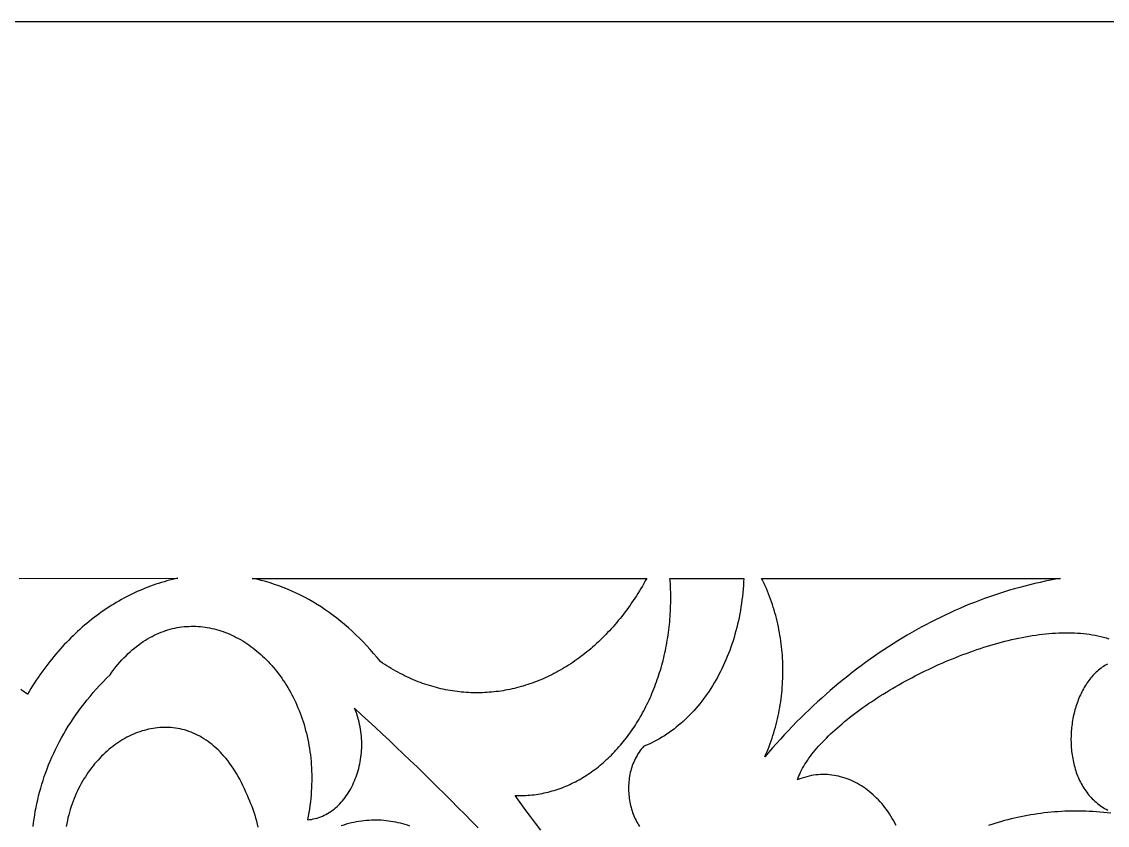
# Model space of a CAD drawing. Extents: x -4950 to -2150, y -1354 to 1346.
# Drawn here: x -3401.8 to -3060.5, y 1093 to 1345.6 of the extents above; entities that cross this region are included whole.
import ezdxf

# ---------------------------------------------------------------- set-up
doc = ezdxf.new("R2010")
doc.units = 0
doc.layers.add('LAYER_1', color=18, linetype='CONTINUOUS')

msp = doc.modelspace()

# ---------------------------------------------------------------- linework, layer by layer
at = {"layer": 'LAYER_1'}
for points in [[(-4949.84, -1354.38), (-2149.84, -1354.38), (-2149.84, 1345.62), (-4949.84, 1345.62)], [(-3205.3, 1170.61), (-3205.75, 1169.79), (-3206.2, 1168.99), (-3206.66, 1168.19), (-3207.13, 1167.41), (-3207.6, 1166.63), (-3208.08, 1165.86), (-3208.56, 1165.1), (-3209.05, 1164.35), (-3209.54, 1163.61), (-3210.04, 1162.87), (-3210.54, 1162.15), (-3211.05, 1161.43), (-3211.57, 1160.72), (-3212.09, 1160.03), (-3212.62, 1159.34), (-3213.15, 1158.66), (-3213.69, 1157.98), (-3214.23, 1157.32), (-3214.77, 1156.67), (-3215.32, 1156.02), (-3215.88, 1155.39), (-3216.44, 1154.76), (-3217.01, 1154.15), (-3217.58, 1153.54), (-3218.15, 1152.94), (-3218.73, 1152.35), (-3219.31, 1151.77), (-3219.9, 1151.2), (-3220.49, 1150.64), (-3221.09, 1150.09), (-3221.69, 1149.54), (-3222.3, 1149.01), (-3222.9, 1148.48), (-3223.52, 1147.97), (-3224.13, 1147.46), (-3224.75, 1146.97), (-3225.38, 1146.48), (-3226.01, 1146), (-3226.64, 1145.53), (-3227.27, 1145.08), (-3227.91, 1144.63), (-3228.55, 1144.19), (-3229.2, 1143.76), (-3229.84, 1143.34), (-3230.5, 1142.93), (-3231.15, 1142.53), (-3231.81, 1142.13), (-3232.47, 1141.75), (-3233.13, 1141.38), (-3233.8, 1141.02), (-3234.47, 1140.67), (-3235.14, 1140.32), (-3235.81, 1139.99), (-3236.49, 1139.67), (-3237.17, 1139.35), (-3237.85, 1139.05), (-3238.54, 1138.75), (-3239.22, 1138.47), (-3239.91, 1138.2), (-3240.6, 1137.93), (-3241.3, 1137.68), (-3241.99, 1137.43), (-3242.69, 1137.2), (-3243.39, 1136.98), (-3244.09, 1136.76), (-3244.79, 1136.56), (-3245.5, 1136.36), (-3246.2, 1136.18), (-3246.91, 1136.01), (-3247.62, 1135.84), (-3248.33, 1135.69), (-3249.04, 1135.54), (-3249.76, 1135.41), (-3250.47, 1135.29), (-3251.19, 1135.18), (-3251.91, 1135.07), (-3252.62, 1134.98), (-3253.34, 1134.9), (-3254.06, 1134.83), (-3254.78, 1134.77), (-3255.5, 1134.72), (-3256.23, 1134.68), (-3256.95, 1134.65), (-3257.67, 1134.63), (-3258.4, 1134.62), (-3259.12, 1134.62), (-3259.85, 1134.63), (-3260.57, 1134.65), (-3261.3, 1134.69), (-3262.02, 1134.73), (-3262.75, 1134.78), (-3263.47, 1134.85), (-3264.2, 1134.92), (-3264.92, 1135.01), (-3265.65, 1135.11), (-3266.37, 1135.21), (-3267.1, 1135.33), (-3267.82, 1135.46), (-3268.54, 1135.6), (-3269.27, 1135.75), (-3269.99, 1135.91), (-3270.71, 1136.08), (-3271.43, 1136.27), (-3272.15, 1136.46), (-3272.87, 1136.67), (-3273.59, 1136.88), (-3274.31, 1137.11), (-3275.03, 1137.35), (-3275.74, 1137.59), (-3276.46, 1137.85), (-3277.17, 1138.12), (-3277.88, 1138.41), (-3278.59, 1138.7), (-3279.3, 1139), (-3280.01, 1139.32), (-3280.71, 1139.64), (-3281.42, 1139.98), (-3282.12, 1140.33), (-3282.82, 1140.69), (-3283.52, 1141.06), (-3284.21, 1141.44), (-3284.91, 1141.83), (-3285.6, 1142.24), (-3286.29, 1142.65), (-3286.98, 1143.08), (-3287.67, 1143.52), (-3288.35, 1143.97), (-3289.03, 1144.43), (-3290.08, 1145.73), (-3291.15, 1146.99), (-3292.23, 1148.23), (-3293.33, 1149.44), (-3294.44, 1150.62), (-3295.58, 1151.77), (-3296.72, 1152.89), (-3297.88, 1153.98), (-3299.06, 1155.04), (-3300.25, 1156.07), (-3301.45, 1157.07), (-3302.67, 1158.04), (-3303.9, 1158.97), (-3305.14, 1159.88), (-3306.4, 1160.76), (-3307.67, 1161.6), (-3308.94, 1162.41), (-3310.24, 1163.19), (-3311.54, 1163.93), (-3312.85, 1164.65), (-3314.17, 1165.33), (-3315.5, 1165.98), (-3316.85, 1166.59), (-3318.2, 1167.18), (-3319.56, 1167.73), (-3320.93, 1168.24), (-3322.3, 1168.72), (-3323.69, 1169.17), (-3325.08, 1169.58), (-3326.48, 1169.96), (-3327.88, 1170.31), (-3329.29, 1170.61)], [(-3075.18, 1170.61), (-3076.81, 1170.32), (-3078.42, 1170.02), (-3080.04, 1169.69), (-3081.65, 1169.34), (-3083.26, 1168.98), (-3084.86, 1168.59), (-3086.46, 1168.19), (-3088.06, 1167.76), (-3089.65, 1167.32), (-3091.24, 1166.85), (-3092.82, 1166.37), (-3094.4, 1165.86), (-3095.98, 1165.34), (-3097.55, 1164.8), (-3099.11, 1164.24), (-3100.67, 1163.66), (-3102.23, 1163.06), (-3103.78, 1162.44), (-3105.33, 1161.81), (-3106.87, 1161.15), (-3108.41, 1160.47), (-3109.94, 1159.78), (-3111.47, 1159.07), (-3112.99, 1158.34), (-3114.5, 1157.59), (-3116.01, 1156.82), (-3117.52, 1156.03), (-3119.01, 1155.23), (-3120.51, 1154.41), (-3121.99, 1153.56), (-3123.47, 1152.7), (-3124.95, 1151.83), (-3126.41, 1150.93), (-3127.87, 1150.02), (-3129.33, 1149.08), (-3130.78, 1148.13), (-3132.22, 1147.17), (-3133.65, 1146.18), (-3135.08, 1145.18), (-3136.5, 1144.15), (-3137.91, 1143.12), (-3139.32, 1142.06), (-3140.71, 1140.98), (-3142.11, 1139.89), (-3143.49, 1138.78), (-3144.86, 1137.66), (-3146.23, 1136.51), (-3147.59, 1135.35), (-3148.94, 1134.17), (-3150.29, 1132.98), (-3151.62, 1131.77), (-3152.95, 1130.54), (-3154.27, 1129.29), (-3155.58, 1128.03), (-3156.89, 1126.75), (-3158.18, 1125.45), (-3159.46, 1124.13), (-3160.74, 1122.8), (-3162.01, 1121.46), (-3163.27, 1120.09), (-3164.52, 1118.71), (-3165.75, 1117.32), (-3166.99, 1115.9), (-3168.21, 1114.47), (-3167.84, 1115.29), (-3167.48, 1116.12), (-3167.14, 1116.95), (-3166.81, 1117.79), (-3166.49, 1118.64), (-3166.18, 1119.49), (-3165.89, 1120.34), (-3165.61, 1121.2), (-3165.34, 1122.07), (-3165.08, 1122.93), (-3164.83, 1123.81), (-3164.6, 1124.69), (-3164.38, 1125.57), (-3164.17, 1126.45), (-3163.97, 1127.34), (-3163.79, 1128.23), (-3163.62, 1129.13), (-3163.46, 1130.02), (-3163.31, 1130.92), (-3163.17, 1131.83), (-3163.05, 1132.73), (-3162.94, 1133.64), (-3162.84, 1134.55), (-3162.75, 1135.45), (-3162.68, 1136.37), (-3162.62, 1137.28), (-3162.57, 1138.19), (-3162.53, 1139.1), (-3162.5, 1140.02), (-3162.49, 1140.93), (-3162.49, 1141.85), (-3162.5, 1142.76), (-3162.52, 1143.67), (-3162.55, 1144.59), (-3162.6, 1145.5), (-3162.66, 1146.41), (-3162.73, 1147.32), (-3162.81, 1148.23), (-3162.91, 1149.13), (-3163.02, 1150.04), (-3163.13, 1150.94), (-3163.27, 1151.84), (-3163.41, 1152.74), (-3163.56, 1153.63), (-3163.73, 1154.53), (-3163.91, 1155.41), (-3164.1, 1156.3), (-3164.31, 1157.18), (-3164.52, 1158.06), (-3164.75, 1158.93), (-3164.99, 1159.8), (-3165.24, 1160.67), (-3165.5, 1161.53), (-3165.78, 1162.38), (-3166.06, 1163.23), (-3166.36, 1164.07), (-3166.67, 1164.91), (-3167, 1165.75), (-3167.33, 1166.57), (-3167.68, 1167.39), (-3168.04, 1168.21), (-3168.41, 1169.02), (-3168.79, 1169.82), (-3169.19, 1170.61)]]:
    msp.add_lwpolyline(points, close=True, dxfattribs=at)
for points in [[(-3402.58, 1170.61), (-3352.66, 1170.62), (-3353.53, 1170.43), (-3354.41, 1170.23), (-3355.28, 1170.01), (-3356.15, 1169.78), (-3357.02, 1169.54), (-3357.88, 1169.29), (-3358.74, 1169.02), (-3359.6, 1168.74), (-3360.45, 1168.45), (-3361.3, 1168.14), (-3362.15, 1167.82), (-3363, 1167.49), (-3363.84, 1167.14), (-3364.67, 1166.79), (-3365.51, 1166.42), (-3366.34, 1166.03), (-3367.17, 1165.64), (-3367.99, 1165.23), (-3368.81, 1164.81), (-3369.62, 1164.38), (-3370.43, 1163.93), (-3371.24, 1163.48), (-3372.04, 1163.01), (-3372.84, 1162.53), (-3373.63, 1162.04), (-3374.42, 1161.53), (-3375.2, 1161.01), (-3375.98, 1160.49), (-3376.75, 1159.95), (-3377.52, 1159.39), (-3378.28, 1158.83), (-3379.04, 1158.26), (-3379.79, 1157.67), (-3380.54, 1157.07), (-3381.28, 1156.46), (-3382.02, 1155.84), (-3382.75, 1155.21), (-3383.47, 1154.57), (-3384.19, 1153.91), (-3384.91, 1153.25), (-3385.61, 1152.57), (-3386.31, 1151.89), (-3387.01, 1151.19), (-3387.7, 1150.48), (-3388.38, 1149.76), (-3389.05, 1149.03), (-3389.72, 1148.29), (-3390.39, 1147.54), (-3391.04, 1146.78), (-3391.69, 1146.01), (-3392.33, 1145.23), (-3392.97, 1144.43), (-3393.59, 1143.63), (-3394.21, 1142.82), (-3394.83, 1142), (-3395.43, 1141.16), (-3396.03, 1140.32), (-3396.62, 1139.47), (-3397.2, 1138.61), (-3397.78, 1137.73), (-3398.34, 1136.85), (-3398.9, 1135.96), (-3399.45, 1135.06), (-3399.99, 1134.15), (-3400.49, 1134.55), (-3400.99, 1134.93), (-3401.5, 1135.28), (-3402.02, 1135.61)], [(-3238.59, 1091.44), (-3240.23, 1093.6), (-3241.86, 1095.77), (-3243.47, 1097.95), (-3245.08, 1100.14), (-3246.67, 1102.35), (-3246, 1102.33), (-3245.33, 1102.32), (-3244.67, 1102.32), (-3244, 1102.34), (-3243.34, 1102.37), (-3242.68, 1102.41), (-3242.02, 1102.46), (-3241.37, 1102.52), (-3240.72, 1102.59), (-3240.07, 1102.68), (-3239.42, 1102.77), (-3238.78, 1102.88), (-3238.14, 1103), (-3237.5, 1103.13), (-3236.86, 1103.27), (-3236.23, 1103.43), (-3235.6, 1103.59), (-3234.98, 1103.76), (-3234.35, 1103.95), (-3233.73, 1104.14), (-3233.12, 1104.35), (-3232.5, 1104.57), (-3231.89, 1104.79), (-3231.29, 1105.03), (-3230.69, 1105.28), (-3230.09, 1105.53), (-3229.49, 1105.8), (-3228.9, 1106.08), (-3228.31, 1106.37), (-3227.73, 1106.67), (-3227.14, 1106.97), (-3226.57, 1107.29), (-3225.99, 1107.62), (-3225.43, 1107.95), (-3224.86, 1108.3), (-3224.3, 1108.65), (-3223.74, 1109.02), (-3223.19, 1109.39), (-3222.64, 1109.77), (-3222.1, 1110.16), (-3221.56, 1110.56), (-3221.03, 1110.97), (-3220.5, 1111.39), (-3219.97, 1111.82), (-3219.45, 1112.25), (-3218.93, 1112.7), (-3218.42, 1113.15), (-3217.91, 1113.61), (-3217.41, 1114.08), (-3216.91, 1114.56), (-3216.42, 1115.04), (-3215.93, 1115.54), (-3215.45, 1116.04), (-3214.98, 1116.55), (-3214.5, 1117.07), (-3214.04, 1117.59), (-3213.58, 1118.13), (-3213.12, 1118.67), (-3212.67, 1119.21), (-3212.23, 1119.77), (-3211.79, 1120.33), (-3211.35, 1120.9), (-3210.93, 1121.48), (-3210.5, 1122.06), (-3210.09, 1122.66), (-3209.68, 1123.25), (-3209.27, 1123.86), (-3208.87, 1124.47), (-3208.48, 1125.09), (-3208.09, 1125.72), (-3207.71, 1126.35), (-3207.34, 1126.99), (-3206.97, 1127.63), (-3206.61, 1128.28), (-3206.25, 1128.94), (-3205.9, 1129.6), (-3205.56, 1130.27), (-3205.22, 1130.95), (-3204.89, 1131.63), (-3204.57, 1132.32), (-3204.25, 1133.01), (-3203.94, 1133.71), (-3203.64, 1134.42), (-3203.35, 1135.13), (-3203.06, 1135.84), (-3202.77, 1136.56), (-3202.5, 1137.29), (-3202.23, 1138.02), (-3201.97, 1138.76), (-3201.72, 1139.5), (-3201.47, 1140.24), (-3201.23, 1140.99), (-3201, 1141.75), (-3200.78, 1142.51), (-3200.56, 1143.28), (-3200.35, 1144.05), (-3200.15, 1144.82), (-3199.95, 1145.6), (-3199.77, 1146.38), (-3199.59, 1147.17), (-3199.42, 1147.96), (-3199.26, 1148.76), (-3199.1, 1149.56), (-3198.95, 1150.36), (-3198.82, 1151.17), (-3198.68, 1151.98), (-3198.56, 1152.79), (-3198.45, 1153.61), (-3198.34, 1154.43), (-3198.24, 1155.26), (-3198.16, 1156.09), (-3198.07, 1156.92), (-3198, 1157.75), (-3197.94, 1158.59), (-3197.88, 1159.43), (-3197.84, 1160.28), (-3197.8, 1161.12), (-3197.77, 1161.97), (-3197.75, 1162.83), (-3197.74, 1163.68), (-3197.74, 1164.54), (-3197.74, 1165.4), (-3197.76, 1166.26), (-3197.79, 1167.13), (-3197.82, 1167.99), (-3197.86, 1168.86), (-3197.92, 1169.74), (-3197.98, 1170.61), (-3174.81, 1170.61), (-3174.86, 1169.46), (-3174.92, 1168.32), (-3175.01, 1167.19), (-3175.11, 1166.06), (-3175.22, 1164.94), (-3175.35, 1163.82), (-3175.5, 1162.71), (-3175.67, 1161.61), (-3175.85, 1160.51), (-3176.04, 1159.42), (-3176.26, 1158.33), (-3176.48, 1157.26), (-3176.73, 1156.19), (-3176.99, 1155.13), (-3177.26, 1154.08), (-3177.55, 1153.04), (-3177.85, 1152), (-3178.17, 1150.98), (-3178.5, 1149.96), (-3178.85, 1148.95), (-3179.21, 1147.96), (-3179.59, 1146.97), (-3179.98, 1145.99), (-3180.38, 1145.03), (-3180.8, 1144.07), (-3181.23, 1143.13), (-3181.67, 1142.19), (-3182.13, 1141.27), (-3182.6, 1140.36), (-3183.08, 1139.46), (-3183.58, 1138.58), (-3184.09, 1137.71), (-3184.61, 1136.84), (-3185.15, 1136), (-3185.69, 1135.16), (-3186.25, 1134.34), (-3186.82, 1133.53), (-3187.4, 1132.74), (-3188, 1131.96), (-3188.6, 1131.2), (-3189.22, 1130.45), (-3189.85, 1129.71), (-3190.49, 1128.99), (-3191.14, 1128.29), (-3191.8, 1127.6), (-3192.47, 1126.92), (-3193.16, 1126.27), (-3193.85, 1125.63), (-3194.55, 1125), (-3195.27, 1124.4), (-3195.99, 1123.81), (-3196.72, 1123.23), (-3197.47, 1122.68), (-3198.22, 1122.14), (-3198.98, 1121.62), (-3199.75, 1121.12), (-3200.53, 1120.64), (-3201.32, 1120.18), (-3202.12, 1119.74), (-3202.93, 1119.31), (-3203.74, 1118.91), (-3204.56, 1118.52), (-3205.4, 1118.16), (-3206.24, 1117.81), (-3206.63, 1117.36), (-3207.01, 1116.9), (-3207.37, 1116.43), (-3207.71, 1115.94), (-3208.04, 1115.45), (-3208.34, 1114.95), (-3208.63, 1114.43), (-3208.9, 1113.91), (-3209.16, 1113.39), (-3209.4, 1112.85), (-3209.62, 1112.31), (-3209.82, 1111.76), (-3210.01, 1111.21), (-3210.18, 1110.65), (-3210.33, 1110.09), (-3210.47, 1109.52), (-3210.59, 1108.95), (-3210.69, 1108.37), (-3210.78, 1107.8), (-3210.86, 1107.22), (-3210.92, 1106.64), (-3210.96, 1106.05), (-3210.99, 1105.47), (-3211, 1104.89), (-3211, 1104.31), (-3210.99, 1103.72), (-3210.96, 1103.14), (-3210.91, 1102.57), (-3210.86, 1101.99), (-3210.78, 1101.42), (-3210.7, 1100.85), (-3210.6, 1100.28), (-3210.48, 1099.72), (-3210.36, 1099.16), (-3210.22, 1098.61), (-3210.06, 1098.07), (-3209.9, 1097.53), (-3209.72, 1097), (-3209.53, 1096.48), (-3209.33, 1095.96), (-3209.11, 1095.45), (-3208.88, 1094.96), (-3208.64, 1094.47), (-3208.39, 1093.99), (-3208.13, 1093.52), (-3207.85, 1093.06), (-3207.57, 1092.62)], [(-3398.18, 1092.59), (-3398.04, 1093.78), (-3397.88, 1094.98), (-3397.69, 1096.17), (-3397.49, 1097.38), (-3397.27, 1098.58), (-3397.02, 1099.79), (-3396.75, 1101), (-3396.46, 1102.21), (-3396.15, 1103.43), (-3395.81, 1104.64), (-3395.45, 1105.86), (-3395.07, 1107.08), (-3394.66, 1108.3), (-3394.23, 1109.52), (-3393.78, 1110.74), (-3393.3, 1111.96), (-3392.8, 1113.18), (-3392.27, 1114.4), (-3391.72, 1115.62), (-3391.14, 1116.84), (-3390.54, 1118.05), (-3389.91, 1119.26), (-3389.26, 1120.47), (-3388.58, 1121.68), (-3387.87, 1122.88), (-3387.14, 1124.08), (-3386.38, 1125.28), (-3385.59, 1126.47), (-3384.78, 1127.66), (-3383.94, 1128.84), (-3383.07, 1130.02), (-3382.18, 1131.19), (-3381.26, 1132.35), (-3380.3, 1133.51), (-3379.32, 1134.67), (-3378.32, 1135.81), (-3377.28, 1136.95), (-3376.21, 1138.08), (-3375.12, 1139.21), (-3373.99, 1140.32), (-3373.39, 1141.16), (-3372.78, 1141.97), (-3372.16, 1142.75), (-3371.54, 1143.51), (-3370.91, 1144.24), (-3370.27, 1144.95), (-3369.63, 1145.63), (-3368.98, 1146.29), (-3368.33, 1146.93), (-3367.66, 1147.54), (-3367, 1148.13), (-3366.33, 1148.69), (-3365.65, 1149.23), (-3364.97, 1149.75), (-3364.29, 1150.24), (-3363.6, 1150.72), (-3362.9, 1151.16), (-3362.2, 1151.59), (-3361.5, 1151.99), (-3360.8, 1152.37), (-3360.09, 1152.73), (-3359.38, 1153.06), (-3358.66, 1153.38), (-3357.95, 1153.67), (-3357.23, 1153.94), (-3356.51, 1154.19), (-3355.79, 1154.42), (-3355.06, 1154.62), (-3354.34, 1154.81), (-3353.61, 1154.97), (-3352.88, 1155.11), (-3352.15, 1155.24), (-3351.42, 1155.34), (-3350.69, 1155.42), (-3349.96, 1155.48), (-3349.23, 1155.52), (-3348.5, 1155.55), (-3347.77, 1155.55), (-3347.05, 1155.53), (-3346.32, 1155.5), (-3345.59, 1155.44), (-3344.87, 1155.37), (-3344.14, 1155.27), (-3343.42, 1155.16), (-3342.7, 1155.03), (-3341.99, 1154.88), (-3341.27, 1154.71), (-3340.56, 1154.53), (-3339.85, 1154.32), (-3339.15, 1154.1), (-3338.44, 1153.86), (-3337.75, 1153.6), (-3337.05, 1153.33), (-3336.36, 1153.04), (-3335.67, 1152.73), (-3334.99, 1152.41), (-3334.31, 1152.06), (-3333.64, 1151.71), (-3332.97, 1151.33), (-3332.31, 1150.94), (-3331.66, 1150.53), (-3331.01, 1150.11), (-3330.36, 1149.67), (-3329.72, 1149.22), (-3329.09, 1148.75), (-3328.47, 1148.26), (-3327.85, 1147.76), (-3327.24, 1147.24), (-3326.63, 1146.71), (-3326.04, 1146.17), (-3325.45, 1145.61), (-3324.87, 1145.03), (-3324.3, 1144.45), (-3323.73, 1143.84), (-3323.18, 1143.23), (-3322.63, 1142.6), (-3322.09, 1141.95), (-3321.57, 1141.3), (-3321.05, 1140.63), (-3320.54, 1139.94), (-3320.04, 1139.24), (-3319.55, 1138.54), (-3319.08, 1137.81), (-3318.61, 1137.08), (-3318.15, 1136.33), (-3317.71, 1135.57), (-3317.27, 1134.8), (-3316.85, 1134.02), (-3316.44, 1133.22), (-3316.04, 1132.42), (-3315.65, 1131.6), (-3315.28, 1130.77), (-3314.92, 1129.93), (-3314.57, 1129.08), (-3314.23, 1128.21), (-3313.91, 1127.34), (-3313.6, 1126.46), (-3313.31, 1125.56), (-3313.03, 1124.66), (-3312.76, 1123.74), (-3312.51, 1122.82), (-3312.27, 1121.89), (-3312.05, 1120.94), (-3311.84, 1119.99), (-3311.65, 1119.03), (-3311.47, 1118.06), (-3311.31, 1117.08), (-3311.16, 1116.09), (-3311.03, 1115.09), (-3310.92, 1114.08), (-3310.82, 1113.07), (-3310.74, 1112.04), (-3310.68, 1111.01), (-3310.63, 1109.97), (-3310.6, 1108.93), (-3310.59, 1107.87), (-3310.6, 1106.81), (-3310.63, 1105.74), (-3310.67, 1104.67), (-3310.73, 1103.59), (-3310.82, 1102.5), (-3310.92, 1101.4), (-3311.04, 1100.3), (-3311.17, 1099.19), (-3311.33, 1098.07), (-3311.51, 1096.95), (-3311.71, 1095.82), (-3311.93, 1094.69), (-3311.31, 1094.75), (-3310.7, 1094.84), (-3310.1, 1094.95), (-3309.5, 1095.09), (-3308.92, 1095.25), (-3308.34, 1095.44), (-3307.78, 1095.65), (-3307.22, 1095.88), (-3306.67, 1096.13), (-3306.13, 1096.4), (-3305.6, 1096.7), (-3305.09, 1097.01), (-3304.58, 1097.35), (-3304.08, 1097.7), (-3303.59, 1098.08), (-3303.12, 1098.47), (-3302.65, 1098.88), (-3302.2, 1099.31), (-3301.76, 1099.76), (-3301.33, 1100.22), (-3300.91, 1100.7), (-3300.5, 1101.2), (-3300.11, 1101.71), (-3299.73, 1102.23), (-3299.36, 1102.77), (-3299, 1103.32), (-3298.66, 1103.89), (-3298.33, 1104.47), (-3298.02, 1105.06), (-3297.72, 1105.67), (-3297.43, 1106.28), (-3297.16, 1106.91), (-3296.9, 1107.54), (-3296.65, 1108.19), (-3296.42, 1108.84), (-3296.21, 1109.51), (-3296.01, 1110.18), (-3295.83, 1110.86), (-3295.66, 1111.55), (-3295.51, 1112.24), (-3295.37, 1112.95), (-3295.25, 1113.65), (-3295.15, 1114.37), (-3295.06, 1115.08), (-3294.99, 1115.81), (-3294.94, 1116.53), (-3294.9, 1117.26), (-3294.89, 1118), (-3294.88, 1118.73), (-3294.9, 1119.47), (-3294.94, 1120.21), (-3294.99, 1120.95), (-3295.06, 1121.7), (-3295.16, 1122.44), (-3295.27, 1123.18), (-3295.4, 1123.92), (-3295.54, 1124.66), (-3295.71, 1125.4), (-3295.9, 1126.13), (-3296.11, 1126.87), (-3296.34, 1127.59), (-3296.58, 1128.32), (-3296.85, 1129.04), (-3297.14, 1129.76), (-3294.94, 1127.74), (-3292.74, 1125.72), (-3290.55, 1123.69), (-3288.37, 1121.65), (-3286.18, 1119.59), (-3284.01, 1117.53), (-3281.84, 1115.47), (-3279.67, 1113.39), (-3277.51, 1111.3), (-3275.35, 1109.2), (-3273.2, 1107.1), (-3271.05, 1104.99), (-3268.91, 1102.86), (-3266.78, 1100.73), (-3264.65, 1098.59), (-3262.52, 1096.44), (-3260.4, 1094.29), (-3258.29, 1092.12)], [(-3126.85, 1092.9), (-3127.25, 1093.66), (-3127.66, 1094.41), (-3128.09, 1095.14), (-3128.52, 1095.85), (-3128.98, 1096.55), (-3129.44, 1097.23), (-3129.92, 1097.9), (-3130.41, 1098.55), (-3130.91, 1099.18), (-3131.42, 1099.79), (-3131.95, 1100.39), (-3132.48, 1100.97), (-3133.03, 1101.53), (-3133.59, 1102.07), (-3134.15, 1102.59), (-3134.73, 1103.1), (-3135.32, 1103.58), (-3135.91, 1104.05), (-3136.51, 1104.49), (-3137.13, 1104.92), (-3137.75, 1105.33), (-3138.37, 1105.71), (-3139.01, 1106.08), (-3139.65, 1106.42), (-3140.3, 1106.75), (-3140.96, 1107.05), (-3141.62, 1107.33), (-3142.29, 1107.59), (-3142.96, 1107.82), (-3143.64, 1108.04), (-3144.33, 1108.23), (-3145.02, 1108.4), (-3145.71, 1108.55), (-3146.41, 1108.67), (-3147.11, 1108.77), (-3147.82, 1108.85), (-3148.52, 1108.9), (-3149.24, 1108.92), (-3149.95, 1108.93), (-3150.67, 1108.91), (-3151.39, 1108.86), (-3152.11, 1108.79), (-3152.83, 1108.69), (-3153.55, 1108.57), (-3154.27, 1108.42), (-3155, 1108.25), (-3155.72, 1108.04), (-3156.45, 1107.82), (-3157.17, 1107.56), (-3157.89, 1107.28), (-3157.69, 1107.87), (-3157.45, 1108.47), (-3157.2, 1109.07), (-3156.92, 1109.68), (-3156.62, 1110.29), (-3156.29, 1110.9), (-3155.94, 1111.52), (-3155.57, 1112.14), (-3155.17, 1112.76), (-3154.76, 1113.39), (-3154.32, 1114.02), (-3153.86, 1114.65), (-3153.38, 1115.29), (-3152.88, 1115.92), (-3152.35, 1116.56), (-3151.81, 1117.2), (-3151.25, 1117.84), (-3150.67, 1118.48), (-3150.07, 1119.13), (-3149.45, 1119.77), (-3148.82, 1120.41), (-3148.16, 1121.06), (-3147.49, 1121.7), (-3146.8, 1122.35), (-3146.1, 1122.99), (-3145.37, 1123.63), (-3144.64, 1124.27), (-3143.88, 1124.91), (-3143.11, 1125.55), (-3142.33, 1126.19), (-3141.53, 1126.83), (-3140.72, 1127.46), (-3139.89, 1128.09), (-3139.05, 1128.72), (-3138.19, 1129.35), (-3137.33, 1129.97), (-3136.45, 1130.59), (-3135.55, 1131.21), (-3134.65, 1131.82), (-3133.73, 1132.43), (-3132.81, 1133.04), (-3131.87, 1133.64), (-3130.92, 1134.24), (-3129.96, 1134.83), (-3128.99, 1135.42), (-3128.02, 1136), (-3127.03, 1136.57), (-3126.03, 1137.14), (-3125.03, 1137.71), (-3124.02, 1138.27), (-3123, 1138.82), (-3121.97, 1139.37), (-3120.94, 1139.91), (-3119.9, 1140.44), (-3118.85, 1140.96), (-3117.8, 1141.48), (-3116.74, 1141.99), (-3115.67, 1142.49), (-3114.6, 1142.99), (-3113.53, 1143.47), (-3112.45, 1143.95), (-3111.37, 1144.42), (-3110.28, 1144.88), (-3109.2, 1145.33), (-3108.1, 1145.77), (-3107.01, 1146.2), (-3105.92, 1146.62), (-3104.82, 1147.03), (-3103.72, 1147.43), (-3102.62, 1147.82), (-3101.52, 1148.2), (-3100.42, 1148.57), (-3099.31, 1148.92), (-3098.21, 1149.27), (-3097.11, 1149.6), (-3096.01, 1149.92), (-3094.92, 1150.23), (-3093.82, 1150.53), (-3092.73, 1150.81), (-3091.63, 1151.08), (-3090.54, 1151.34), (-3089.46, 1151.59), (-3088.38, 1151.82), (-3087.3, 1152.04), (-3086.22, 1152.24), (-3085.15, 1152.43), (-3084.09, 1152.6), (-3083.03, 1152.77), (-3081.97, 1152.91), (-3080.92, 1153.04), (-3079.88, 1153.16), (-3078.85, 1153.26), (-3077.82, 1153.34), (-3076.8, 1153.41), (-3075.78, 1153.46), (-3074.78, 1153.5), (-3073.78, 1153.51), (-3072.79, 1153.52), (-3071.81, 1153.5), (-3070.84, 1153.47), (-3069.88, 1153.42), (-3068.93, 1153.35), (-3067.99, 1153.26), (-3067.06, 1153.16), (-3066.14, 1153.04), (-3065.23, 1152.89), (-3064.34, 1152.73), (-3063.46, 1152.55), (-3062.58, 1152.36), (-3061.73, 1152.14), (-3060.88, 1151.9), (-3060.05, 1151.64)], [(-3060.45, 1143.67), (-3060.87, 1143.44), (-3061.28, 1143.2), (-3061.69, 1142.94), (-3062.09, 1142.67), (-3062.48, 1142.38), (-3062.87, 1142.09), (-3063.25, 1141.78), (-3063.62, 1141.46), (-3063.98, 1141.13), (-3064.34, 1140.78), (-3064.69, 1140.43), (-3065.03, 1140.06), (-3065.36, 1139.68), (-3065.69, 1139.3), (-3066.01, 1138.9), (-3066.32, 1138.49), (-3066.62, 1138.07), (-3066.91, 1137.65), (-3067.2, 1137.21), (-3067.48, 1136.77), (-3067.75, 1136.32), (-3068.01, 1135.86), (-3068.27, 1135.39), (-3068.51, 1134.92), (-3068.75, 1134.43), (-3068.98, 1133.94), (-3069.21, 1133.45), (-3069.42, 1132.94), (-3069.62, 1132.43), (-3069.82, 1131.92), (-3070.01, 1131.4), (-3070.19, 1130.87), (-3070.36, 1130.34), (-3070.52, 1129.8), (-3070.68, 1129.26), (-3070.82, 1128.72), (-3070.96, 1128.17), (-3071.09, 1127.62), (-3071.21, 1127.06), (-3071.32, 1126.5), (-3071.42, 1125.94), (-3071.51, 1125.37), (-3071.59, 1124.81), (-3071.67, 1124.24), (-3071.73, 1123.66), (-3071.79, 1123.09), (-3071.83, 1122.52), (-3071.87, 1121.94), (-3071.9, 1121.37), (-3071.92, 1120.79), (-3071.93, 1120.21), (-3071.93, 1119.64), (-3071.92, 1119.06), (-3071.9, 1118.49), (-3071.87, 1117.91), (-3071.83, 1117.34), (-3071.78, 1116.77), (-3071.73, 1116.2), (-3071.66, 1115.63), (-3071.58, 1115.07), (-3071.49, 1114.5), (-3071.39, 1113.94), (-3071.29, 1113.39), (-3071.17, 1112.83), (-3071.04, 1112.28), (-3070.91, 1111.74), (-3070.76, 1111.2), (-3070.6, 1110.66), (-3070.43, 1110.13), (-3070.25, 1109.6), (-3070.06, 1109.08), (-3069.87, 1108.56), (-3069.66, 1108.05), (-3069.44, 1107.55), (-3069.2, 1107.05), (-3068.96, 1106.56), (-3068.71, 1106.08), (-3068.45, 1105.6), (-3068.18, 1105.13), (-3067.89, 1104.67), (-3067.6, 1104.22), (-3067.29, 1103.77), (-3066.97, 1103.34), (-3066.65, 1102.91), (-3066.31, 1102.49), (-3065.96, 1102.08), (-3065.6, 1101.68), (-3065.23, 1101.3), (-3064.84, 1100.92), (-3064.45, 1100.55), (-3064.04, 1100.19), (-3063.62, 1099.85), (-3063.2, 1099.51), (-3062.76, 1099.19), (-3062.3, 1098.88), (-3061.84, 1098.58), (-3061.37, 1098.29), (-3060.88, 1098.02), (-3060.38, 1097.76)], [(-3327.41, 1092.37), (-3327.64, 1093.31), (-3327.88, 1094.25), (-3328.14, 1095.18), (-3328.42, 1096.11), (-3328.72, 1097.02), (-3329.03, 1097.93), (-3329.36, 1098.83), (-3329.7, 1099.72), (-3330.07, 1100.6), (-3330.44, 1101.47), (-3330.84, 1102.33), (-3331.29, 1103.41), (-3331.76, 1104.46), (-3332.23, 1105.47), (-3332.72, 1106.46), (-3333.22, 1107.42), (-3333.74, 1108.34), (-3334.26, 1109.24), (-3334.79, 1110.11), (-3335.33, 1110.95), (-3335.89, 1111.76), (-3336.45, 1112.54), (-3337.02, 1113.29), (-3337.6, 1114.02), (-3338.19, 1114.71), (-3338.79, 1115.38), (-3339.39, 1116.03), (-3340.01, 1116.64), (-3340.63, 1117.23), (-3341.25, 1117.79), (-3341.89, 1118.32), (-3342.53, 1118.83), (-3343.18, 1119.31), (-3343.83, 1119.77), (-3344.49, 1120.2), (-3345.15, 1120.6), (-3345.82, 1120.98), (-3346.49, 1121.33), (-3347.17, 1121.66), (-3347.85, 1121.97), (-3348.54, 1122.25), (-3349.23, 1122.5), (-3349.92, 1122.73), (-3350.62, 1122.94), (-3351.31, 1123.12), (-3352.01, 1123.28), (-3352.71, 1123.42), (-3353.42, 1123.53), (-3354.12, 1123.62), (-3354.83, 1123.69), (-3355.53, 1123.74), (-3356.24, 1123.76), (-3356.95, 1123.76), (-3357.65, 1123.74), (-3358.36, 1123.7), (-3359.07, 1123.64), (-3359.77, 1123.55), (-3360.47, 1123.45), (-3361.17, 1123.32), (-3361.87, 1123.17), (-3362.57, 1123.01), (-3363.26, 1122.82), (-3363.95, 1122.62), (-3364.64, 1122.39), (-3365.32, 1122.14), (-3366, 1121.88), (-3366.68, 1121.6), (-3367.35, 1121.29), (-3368.02, 1120.97), (-3368.68, 1120.63), (-3369.33, 1120.27), (-3369.98, 1119.9), (-3370.63, 1119.51), (-3371.26, 1119.09), (-3371.9, 1118.67), (-3372.52, 1118.22), (-3373.14, 1117.76), (-3373.75, 1117.28), (-3374.35, 1116.79), (-3374.94, 1116.27), (-3375.53, 1115.75), (-3376.1, 1115.2), (-3376.67, 1114.65), (-3377.23, 1114.07), (-3377.77, 1113.48), (-3378.31, 1112.88), (-3378.84, 1112.26), (-3379.36, 1111.62), (-3379.86, 1110.98), (-3380.36, 1110.31), (-3380.84, 1109.64), (-3381.31, 1108.95), (-3381.77, 1108.25), (-3382.22, 1107.53), (-3382.65, 1106.8), (-3383.07, 1106.06), (-3383.48, 1105.3), (-3383.87, 1104.54), (-3384.25, 1103.76), (-3384.62, 1102.97), (-3384.97, 1102.16), (-3385.31, 1101.35), (-3385.63, 1100.52), (-3385.93, 1099.68), (-3386.22, 1098.84), (-3386.5, 1097.98), (-3386.75, 1097.11), (-3386.99, 1096.23), (-3387.22, 1095.34), (-3387.42, 1094.44), (-3387.61, 1093.53), (-3387.78, 1092.61)], [(-3059.43, 1096.79), (-3060.57, 1096.92), (-3061.7, 1097.04), (-3062.82, 1097.14), (-3063.95, 1097.22), (-3065.07, 1097.29), (-3066.18, 1097.35), (-3067.29, 1097.4), (-3068.4, 1097.42), (-3069.5, 1097.44), (-3070.6, 1097.44), (-3071.69, 1097.43), (-3072.78, 1097.4), (-3073.87, 1097.36), (-3074.95, 1097.31), (-3076.03, 1097.24), (-3077.1, 1097.16), (-3078.18, 1097.07), (-3079.24, 1096.96), (-3080.31, 1096.84), (-3081.37, 1096.71), (-3082.42, 1096.56), (-3083.48, 1096.41), (-3084.53, 1096.23), (-3085.57, 1096.05), (-3086.61, 1095.86), (-3087.65, 1095.65), (-3088.69, 1095.43), (-3089.72, 1095.19), (-3090.75, 1094.95), (-3091.77, 1094.69), (-3092.79, 1094.43), (-3093.81, 1094.15), (-3094.82, 1093.85), (-3095.83, 1093.55), (-3096.84, 1093.24), (-3097.85, 1092.91)], [(-3279.78, 1092.72), (-3280.5, 1092.97), (-3281.23, 1093.2), (-3281.96, 1093.41), (-3282.7, 1093.6), (-3283.44, 1093.78), (-3284.19, 1093.94), (-3284.94, 1094.08), (-3285.7, 1094.21), (-3286.45, 1094.31), (-3287.21, 1094.4), (-3287.98, 1094.47), (-3288.75, 1094.53), (-3289.52, 1094.56), (-3290.29, 1094.58), (-3291.07, 1094.57), (-3291.85, 1094.55), (-3292.63, 1094.51), (-3293.41, 1094.45), (-3294.2, 1094.38), (-3294.99, 1094.28), (-3295.78, 1094.16), (-3296.57, 1094.02), (-3297.36, 1093.87), (-3298.15, 1093.69), (-3298.95, 1093.49), (-3299.74, 1093.28), (-3300.54, 1093.04), (-3301.34, 1092.78)]]:
    msp.add_lwpolyline(points, dxfattribs=at)

doc.saveas('drawing.dxf')
